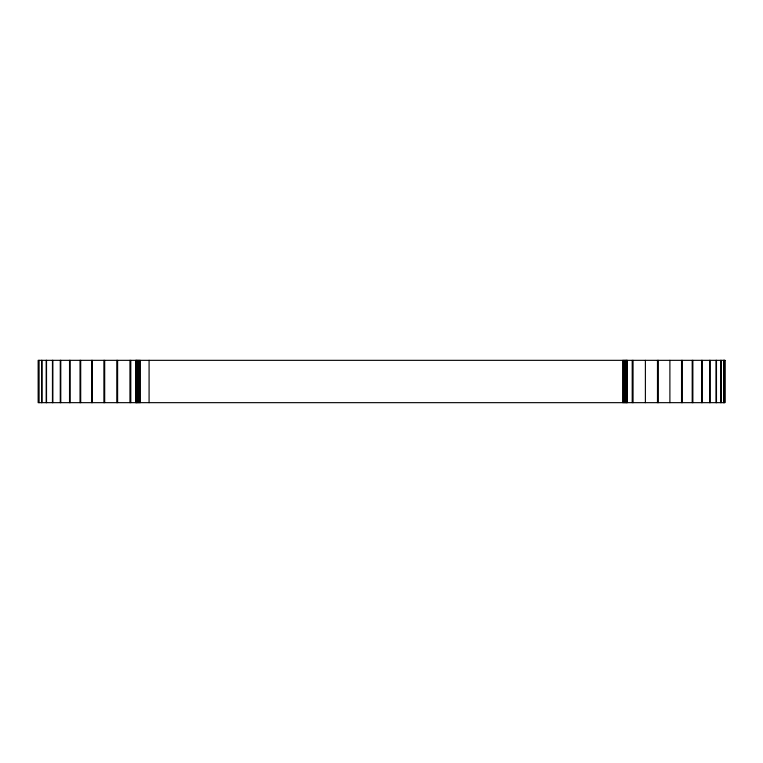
<?xml version="1.0" encoding="UTF-8"?>
<svg xmlns="http://www.w3.org/2000/svg" width="763" height="763" viewBox="0 0 763 763"><rect width="100%" height="100%" fill="white"/><g stroke="black" fill="none" stroke-linecap="round" stroke-linejoin="round"><path stroke-width="1.14" d="M724.793 360.336L724.793 402.664M723.906 360.336L723.906 402.664M723.725 360.336L723.725 402.664M721.102 360.336L721.102 402.664M720.797 360.336L720.797 402.664M716.476 360.336L716.476 402.664M716.066 360.336L716.066 402.664M710.143 360.336L710.143 402.664M709.638 360.336L709.638 402.664M702.218 360.336L702.218 402.664M701.617 360.336L701.617 402.664M692.871 360.336L692.871 402.664M692.194 360.336L692.194 402.664M682.294 360.336L682.294 402.664M681.54 360.336L681.54 402.664M669.895 360.336L669.895 402.664M658.307 360.336L658.307 402.664M657.477 360.336L657.477 402.664M645.384 360.336L645.384 402.664M633.052 360.336L633.052 402.664M632.203 360.336L632.203 402.664M627.186 360.336L627.186 402.664M626.881 360.336L626.881 402.664M626.49 360.336L626.49 402.664M625.994 360.336L625.994 402.664M625.422 360.336L625.422 402.664M624.783 360.336L624.783 402.664M624.105 360.336L624.105 402.664M623.419 360.336L623.419 402.664M622.761 360.336L622.761 402.664M149.081 360.336L149.081 402.664M140.239 360.336L140.239 402.664M139.581 360.336L139.581 402.664M138.895 360.336L138.895 402.664M138.217 360.336L138.217 402.664M137.578 360.336L137.578 402.664M137.006 360.336L137.006 402.664M136.51 360.336L136.51 402.664M136.119 360.336L136.119 402.664M135.814 360.336L135.814 402.664M130.797 360.336L130.797 402.664M129.948 360.336L129.948 402.664M117.616 360.336L117.616 402.664M116.787 360.336L116.787 402.664M104.693 360.336L104.693 402.664M103.902 360.336L103.902 402.664M92.313 360.336L92.313 402.664M91.57 360.336L91.57 402.664M80.706 360.336L80.706 402.664M80.029 360.336L80.029 402.664M70.129 360.336L70.129 402.664M69.528 360.336L69.528 402.664M60.782 360.336L60.782 402.664M60.267 360.336L60.267 402.664M52.857 360.336L52.857 402.664M52.447 360.336L52.447 402.664M46.524 360.336L46.524 402.664M46.228 360.336L46.228 402.664M41.898 360.336L41.898 402.664M41.727 360.336L41.727 402.664M39.094 360.336L39.094 402.664M724.85 360.336L38.15 360.336L38.15 402.664L724.85 402.664L724.85 360.336"/></g></svg>
